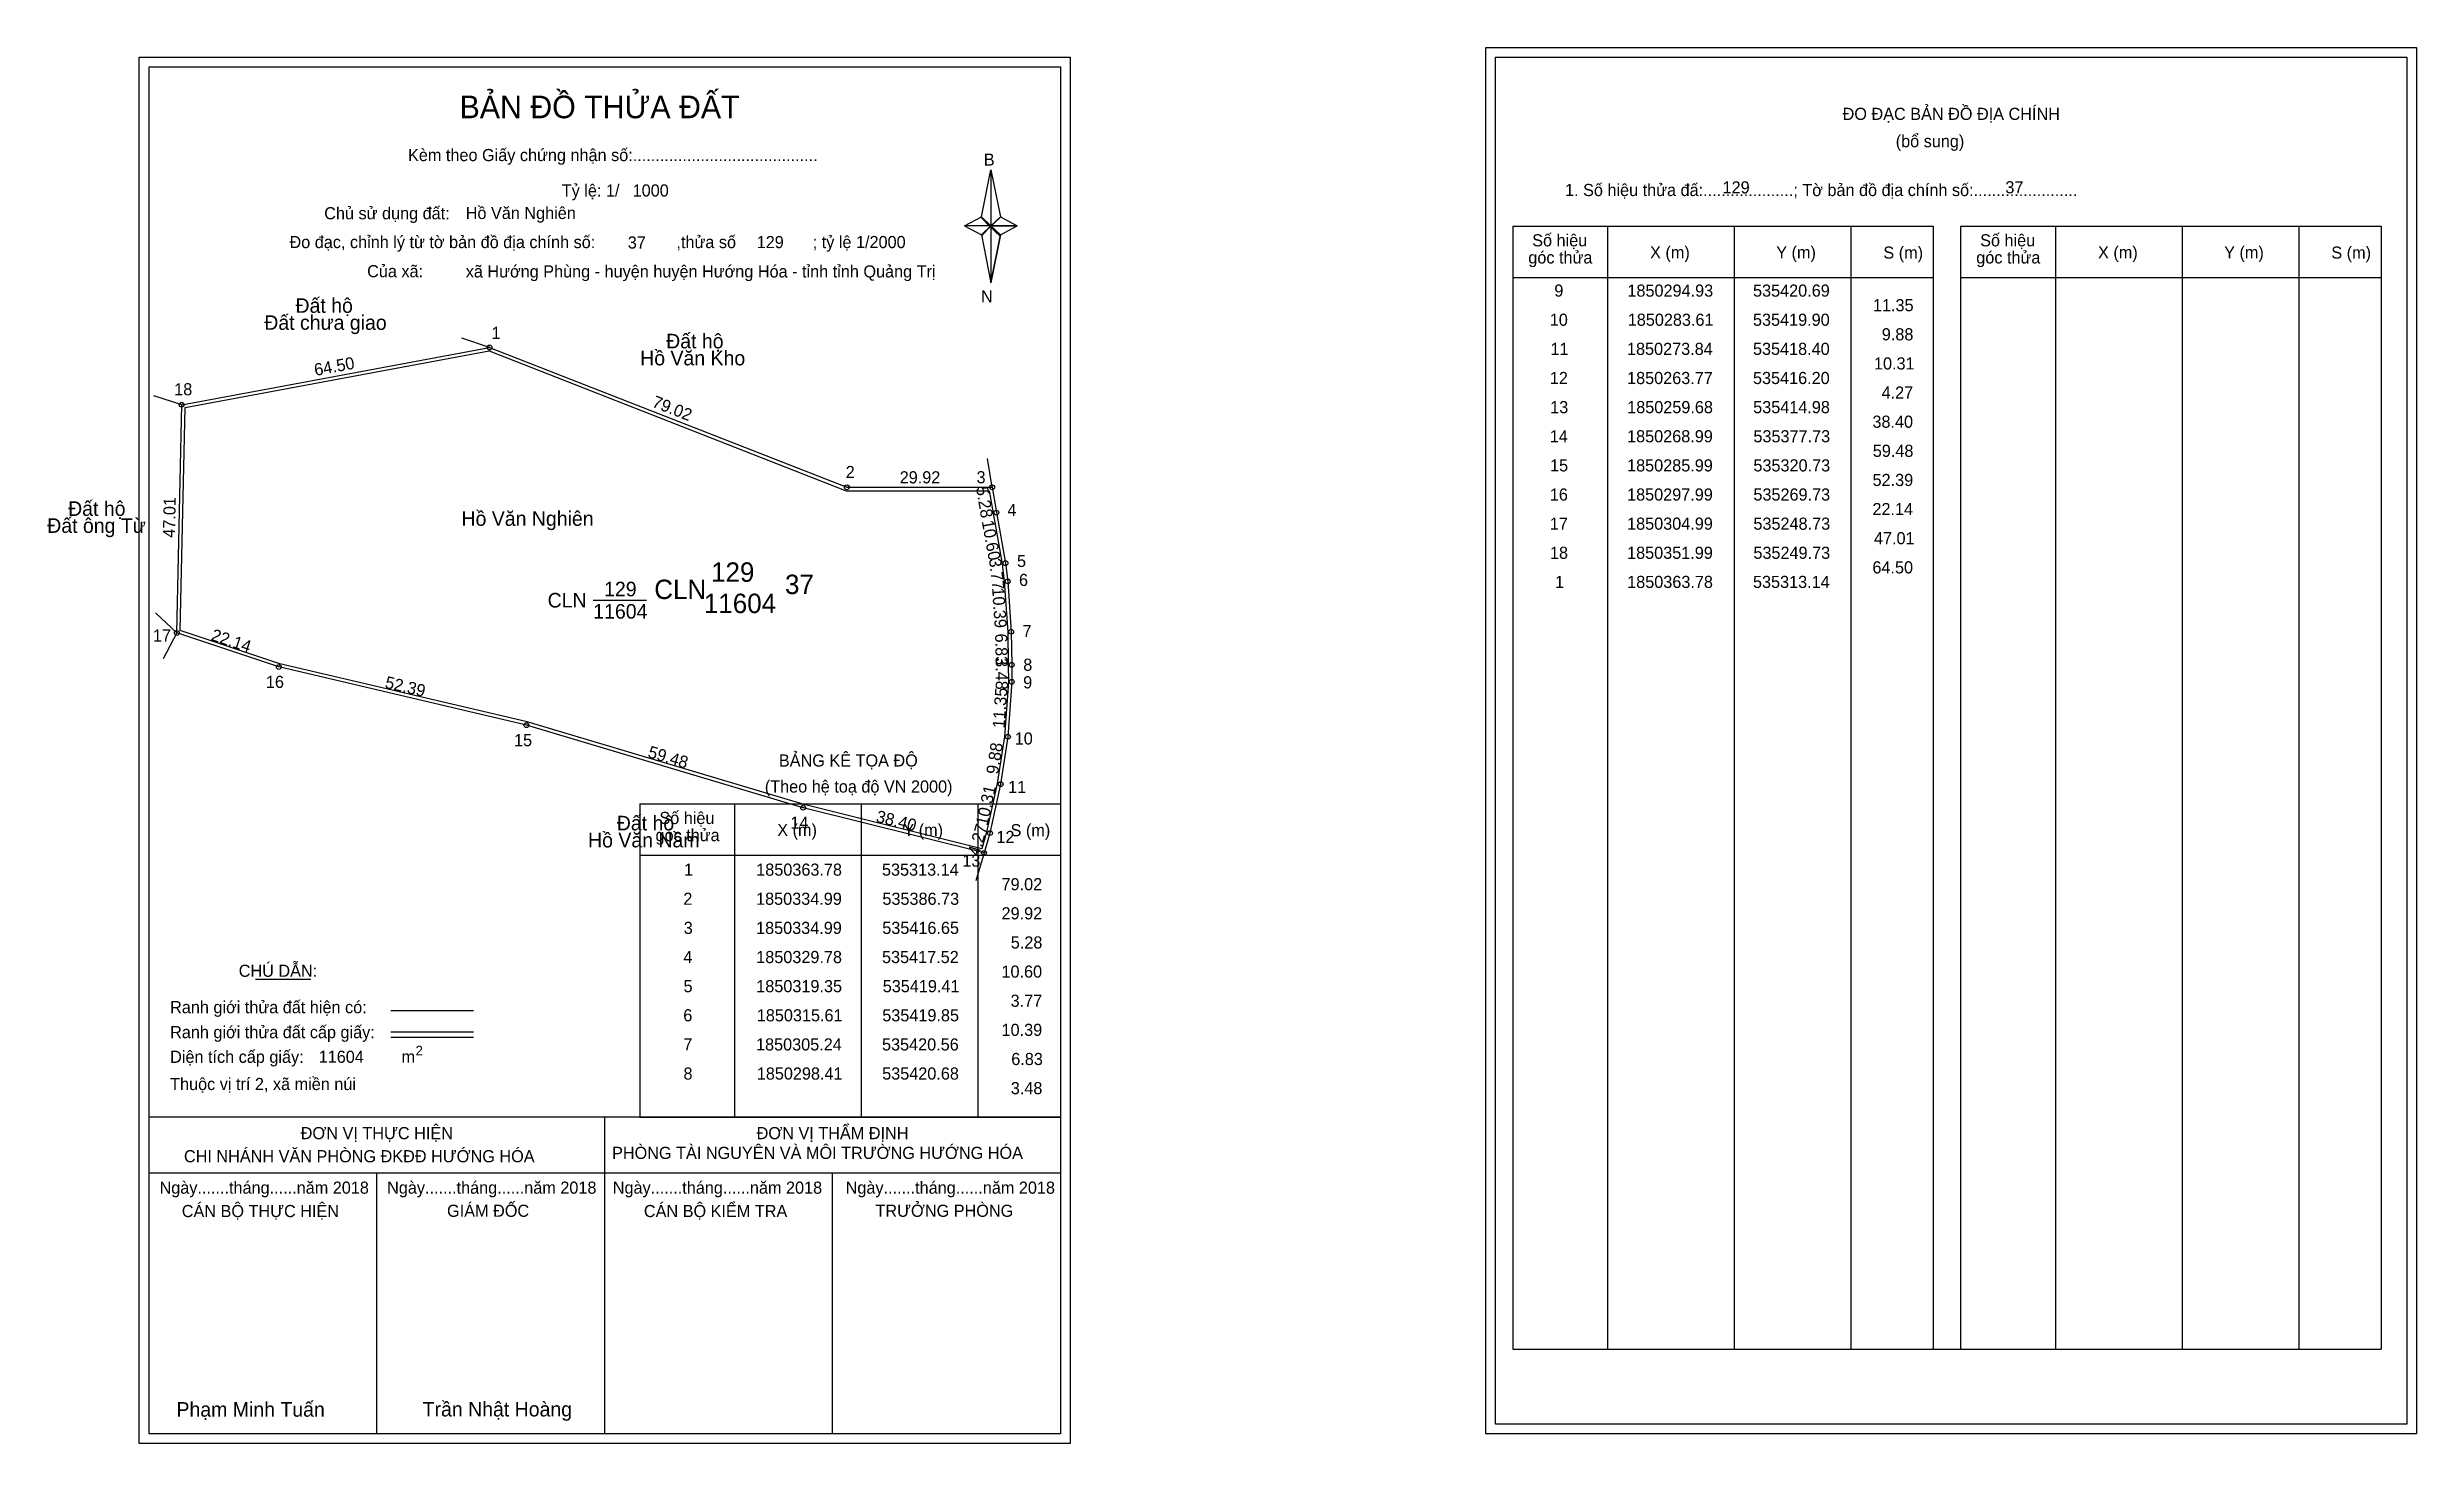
# Model space of a CAD drawing. Extents: x 535222 to 535710, y 1850138 to 1850426.
import ezdxf

# ---------------------------------------------------------------- set-up
doc = ezdxf.new("R2010")
doc.units = 0
for name, color, linetype in [('Level 1', 7, 'Continuous'), ('Level 10', 7, 'Continuous'), ('Level 11', 7, 'Continuous'), ('Level 13', 7, 'Continuous'), ('Level 2', 7, 'Continuous'), ('Level 27', 7, 'Continuous'), ('Level 3', 7, 'Continuous'), ('Level 36', 7, 'Continuous'), ('Level 4', 7, 'Continuous'), ('Level 49', 7, 'Continuous'), ('Level 5', 7, 'Continuous'), ('Level 53', 7, 'Continuous'), ('Level 55', 7, 'Continuous'), ('Level 6', 7, 'Continuous'), ('Level 63', 7, 'Continuous'), ('Level 7', 7, 'Continuous'), ('Level 9', 7, 'Continuous')]:
    doc.layers.add(name, color=color, linetype=linetype)

msp = doc.modelspace()

# ---------------------------------------------------------------- linework, layer by layer
at = {"layer": 'Level 1'}
for p, q in [((535520.33, 1850423.59), (535520.33, 1850423.59)), ((535243.01, 1850421.59), (535243.01, 1850421.59)), ((535414.43, 1850390.71), (535416.4, 1850400.35)), ((535416.4, 1850400.35), (535416.4, 1850388.83)), ((535416.4, 1850400.35), (535418.36, 1850390.71)), ((535410.98, 1850388.83), (535414.43, 1850390.71)), ((535414.43, 1850390.71), (535416.4, 1850388.83)), ((535416.25, 1850388.61), (535414.43, 1850390.49)), ((535416.4, 1850388.83), (535414.43, 1850386.99)), ((535416.25, 1850388.61), (535414.43, 1850386.77)), ((535414.43, 1850386.77), (535416.25, 1850388.61)), ((535418.22, 1850390.49), (535416.25, 1850388.61)), ((535416.25, 1850388.61), (535418.22, 1850390.49)), ((535418.22, 1850386.77), (535416.25, 1850388.61)), ((535418.36, 1850390.71), (535416.4, 1850388.83)), ((535416.4, 1850388.83), (535416.4, 1850377.13)), ((535416.4, 1850388.83), (535421.81, 1850388.83)), ((535416.4, 1850388.83), (535418.36, 1850386.99)), ((535418.36, 1850386.99), (535421.81, 1850388.83)), ((535523.86, 1850388.74), (535610.46, 1850388.74)), ((535543.45, 1850157.47), (535543.45, 1850388.74)), ((535569.52, 1850157.47), (535569.52, 1850388.74)), ((535593.5, 1850388.74), (535593.5, 1850157.47)), ((535610.46, 1850388.74), (535610.46, 1850157.47)), ((535616.12, 1850388.74), (535702.72, 1850388.74)), ((535635.71, 1850157.47), (535635.71, 1850388.74)), ((535661.78, 1850157.47), (535661.78, 1850388.74)), ((535685.75, 1850388.74), (535685.75, 1850157.47)), ((535702.72, 1850388.74), (535702.72, 1850157.47)), ((535414.43, 1850386.99), (535416.4, 1850377.13)), ((535418.36, 1850386.99), (535416.4, 1850377.13)), ((535523.86, 1850378.21), (535610.46, 1850378.21)), ((535616.12, 1850378.21), (535702.72, 1850378.21)), ((535344.1, 1850269.77), (535430.7, 1850269.77)), ((535363.69, 1850205.24), (535363.69, 1850269.77)), ((535389.76, 1850205.24), (535389.76, 1850269.77)), ((535413.73, 1850269.77), (535413.73, 1850205.24)), ((535344.1, 1850259.24), (535430.7, 1850259.24)), ((535264.92, 1850233.66), (535276.33, 1850233.66)), ((535292.79, 1850227.25), (535309.8, 1850227.25)), ((535292.79, 1850222.81), (535309.8, 1850222.81)), ((535292.79, 1850221.71), (535309.8, 1850221.71)), ((535349.83, 1850205.24), (535243, 1850205.24)), ((535430.7, 1850205.24), (535325.86, 1850205.24)), ((535336.85, 1850140.02), (535336.85, 1850205.24)), ((535344.1, 1850205.24), (535430.7, 1850205.24)), ((535430.7, 1850193.69), (535243, 1850193.69)), ((535289.93, 1850140.02), (535289.93, 1850193.69)), ((535383.78, 1850140.02), (535383.78, 1850193.69)), ((535523.86, 1850157.47), (535702.72, 1850157.47)), ((535430.7, 1850140.02), (535430.7, 1850140.02)), ((535708.03, 1850142.02), (535708.03, 1850142.02))]:
    msp.add_line(p, q, dxfattribs=at)
for points in [[(535414.43, 1850390.71), (535416.4, 1850400.35), (535416.4, 1850388.83)], [(535410.98, 1850388.83), (535414.43, 1850386.99), (535416.4, 1850388.83)], [(535416.4, 1850388.83), (535418.36, 1850390.71), (535421.81, 1850388.83)], [(535416.4, 1850388.83), (535416.4, 1850377.13), (535418.36, 1850386.99)]]:
    msp.add_lwpolyline(points, close=True, dxfattribs=at)
at = {"layer": 'Level 10'}
for points in [[(535249.73, 1850351.99), (535313.14, 1850363.78), (535386.73, 1850334.99), (535416.65, 1850334.99), (535417.52, 1850329.78), (535419.41, 1850319.35), (535419.85, 1850315.61), (535420.56, 1850305.24), (535420.68, 1850298.41), (535420.69, 1850294.93), (535419.9, 1850283.61), (535418.4, 1850273.84), (535416.2, 1850263.77), (535414.98, 1850259.68), (535377.73, 1850268.99), (535320.73, 1850285.99), (535269.73, 1850297.99), (535248.73, 1850304.99)], [(535250.42, 1850351.41), (535313.07, 1850363.06), (535386.6, 1850334.29), (535416.06, 1850334.29), (535416.83, 1850329.66), (535418.72, 1850319.25), (535419.15, 1850315.55), (535419.86, 1850305.21), (535419.98, 1850298.4), (535419.99, 1850294.95), (535419.2, 1850283.69), (535417.71, 1850273.97), (535415.52, 1850263.94), (535414.5, 1850260.52), (535377.91, 1850269.67), (535320.91, 1850286.67), (535269.92, 1850298.66), (535249.44, 1850305.49)]]:
    msp.add_lwpolyline(points, close=True, dxfattribs=at)
at = {"layer": 'Level 11'}
for centre in [(535313.14, 1850363.78), (535249.73, 1850351.99), (535249.73, 1850351.99), (535386.73, 1850334.99), (535416.65, 1850334.99), (535417.52, 1850329.78), (535419.41, 1850319.35), (535419.85, 1850315.61), (535248.73, 1850304.99), (535420.56, 1850305.24), (535269.73, 1850297.99), (535420.68, 1850298.41), (535420.69, 1850294.93), (535320.73, 1850285.99), (535419.9, 1850283.61), (535418.4, 1850273.84), (535377.73, 1850268.99), (535416.2, 1850263.77), (535414.98, 1850259.68)]:
    msp.add_circle(centre, 0.5, dxfattribs=at)
at = {"layer": 'Level 27'}
for p, q in [((535313.14, 1850363.78), (535307.45, 1850365.7)), ((535249.73, 1850351.99), (535244.02, 1850353.83)), ((535416.65, 1850334.99), (535415.67, 1850340.91)), ((535248.73, 1850304.99), (535244.37, 1850309.11)), ((535248.73, 1850304.99), (535245.93, 1850299.68)), ((535414.98, 1850259.68), (535413.26, 1850253.93))]:
    msp.add_line(p, q, dxfattribs=at)
at = {"layer": 'Level 3'}
for p, q in [((535523.86, 1850388.74), (535523.86, 1850157.47)), ((535616.12, 1850388.74), (535616.12, 1850157.47)), ((535344.1, 1850269.77), (535344.1, 1850205.24))]:
    msp.add_line(p, q, dxfattribs=at)
at = {"layer": 'Level 63'}
for points in [[(535241, 1850423.59), (535432.7, 1850423.59), (535432.7, 1850138.02), (535241, 1850138.02)], [(535518.33, 1850425.59), (535710.03, 1850425.59), (535710.03, 1850140.02), (535518.33, 1850140.02)], [(535520.33, 1850423.59), (535708.03, 1850423.59), (535708.03, 1850142.02), (535520.33, 1850142.02)], [(535243, 1850421.59), (535430.7, 1850421.59), (535430.7, 1850140.02), (535243, 1850140.02)]]:
    msp.add_lwpolyline(points, close=True, dxfattribs=at)
at = {"layer": 'Level 9'}
msp.add_line((535334.49, 1850311.73), (535345.43, 1850311.73), dxfattribs=at)

# ---------------------------------------------------------------- texts
at = {"layer": 'Level 1'}
for s, height, p in [('BẢN ĐỒ THỬA ĐẤT', 4.6657, (535306.97, 1850411)), ('ĐO ĐẠC BẢN ĐỒ ĐỊA CHÍNH', 2.5, (535591.81, 1850410.65)), ('(bổ sung)', 2.5, (535602.75, 1850405.03)), ('Kèm theo Giấy chứng nhận số:.........................................', 2.5, (535296.35, 1850402.17)), ('B', 2.5, (535414.94, 1850401.23)), ('1. Số hiệu thửa đấ:....................; Tờ bản đồ địa chính số:.......................', 2.5, (535534.64, 1850394.97)), ('Chủ sử dụng đất:', 2.5, (535279.09, 1850390.18)), ('Đo đạc, chỉnh lý từ tờ bản đồ địa chính số:                  ,thửa số                 ; tỷ lệ 1/2000', 2.5, (535271.94, 1850384.25)), ('góc thửa', 2.5, (535527.08, 1850381.08)), ('Số hiệu', 2.5, (535527.88, 1850384.61)), ('X (m)', 2.5, (535552.16, 1850382.13)), ('Y (m)', 2.5, (535578.14, 1850382.13)), ('S (m)', 2.5, (535600.21, 1850382.08)), ('góc thửa', 2.5, (535619.34, 1850381.08)), ('Số hiệu', 2.5, (535620.14, 1850384.61)), ('X (m)', 2.5, (535644.42, 1850382.13)), ('Y (m)', 2.5, (535670.39, 1850382.13)), ('S (m)', 2.5, (535692.47, 1850382.08)), ('Của xã:', 2.5, (535287.93, 1850378.25)), ('N', 2.5, (535414.34, 1850373.06)), ('BẢNG KÊ TỌA ĐỘ', 2.5, (535372.73, 1850277.47)), ('(Theo hệ toạ độ VN 2000)', 2.5, (535369.83, 1850272.11)), ('Số hiệu', 2.5, (535348.12, 1850265.63)), ('góc thửa', 2.5, (535347.32, 1850262.1)), ('X (m)', 2.5, (535372.4, 1850263.16)), ('Y (m)', 2.5, (535398.37, 1850263.16)), ('S (m)', 2.5, (535420.45, 1850263.11)), ('CHÚ DẪN:', 2.5, (535261.48, 1850234.16)), ('Ranh giới thửa đất hiện có:', 2.5, (535247.35, 1850226.66)), ('Ranh giới thửa đất cấp giấy:', 2.5, (535247.35, 1850221.52)), ('Diện tích cấp giấy:', 2.5, (535247.35, 1850216.44)), ('m', 2.5, (535295.01, 1850216.46)), ('2', 2, (535297.91, 1850217.97)), ('Thuộc vị trí 2, xã miền núi', 2.5, (535247.35, 1850210.84)), ('ĐƠN VỊ THỰC HIỆN', 2.5, (535274.24, 1850200.72)), ('ĐƠN VỊ THẨM ĐỊNH', 2.5, (535368.14, 1850200.72)), ('CHI NHÁNH VĂN PHÒNG ĐKĐĐ HƯỚNG HÓA', 2.5, (535250.2, 1850195.96)), ('PHÒNG TÀI NGUYÊN VÀ MÔI TRƯỜNG HƯỚNG HÓA', 2.5, (535338.37, 1850196.65)), ('Ngày.......tháng......năm 2018', 2.5, (535245.17, 1850189.49)), ('Ngày.......tháng......năm 2018', 2.5, (535292.04, 1850189.49)), ('Ngày.......tháng......năm 2018', 2.5, (535338.52, 1850189.49)), ('Ngày.......tháng......năm 2018', 2.5, (535386.48, 1850189.49)), ('CÁN BỘ THỰC HIỆN', 2.5, (535249.75, 1850184.67)), ('GIÁM ĐỐC', 2.5, (535304.39, 1850184.73)), ('CÁN BỘ KIỂM TRA', 2.5, (535344.93, 1850184.67)), ('TRƯỞNG PHÒNG', 2.5, (535392.62, 1850184.73)), ('Phạm Minh Tuấn', 3, (535248.66, 1850143.56)), ('Trần Nhật Hoàng', 3, (535299.36, 1850143.61))]:
    msp.add_text(s, height=height, dxfattribs=at).set_placement(p)
at = {"layer": 'Level 11'}
msp.add_text('Tỷ lệ: 1/', height=2.5, dxfattribs=at).set_placement((535328.01, 1850394.86))
at = {"layer": 'Level 13'}
for s, p in [('129', (535336.73, 1850312.53)), ('CLN', (535325.1, 1850310.23)), ('11604', (535334.5, 1850307.93))]:
    msp.add_text(s, height=3, dxfattribs=at).set_placement(p)
at = {"layer": 'Level 2'}
msp.add_text('Hồ Văn Nghiên', height=3, dxfattribs=at).set_placement((535307.36, 1850327.05))
at = {"layer": 'Level 3'}
msp.add_text('CLN ', height=4, dxfattribs=at).set_placement((535347.06, 1850311.97))
at = {"layer": 'Level 36'}
for s, p in [('Đất hộ', (535273.17, 1850370.92)), ('Đất chưa giao', (535266.74, 1850367.42)), ('Đất hộ', (535349.51, 1850363.6)), ('Hồ Văn Kho', (535344.16, 1850360.1)), ('Đất hộ', (535226.34, 1850329.1)), ('Đất ông Từ', (535222.04, 1850325.6)), ('Đất hộ', (535339.34, 1850264.32)), ('Hồ Văn Nầm', (535333.43, 1850260.82))]:
    msp.add_text(s, height=3, dxfattribs=at).set_placement(p)
at = {"layer": 'Level 4'}
msp.add_text('129', height=4, dxfattribs=at).set_placement((535358.76, 1850315.52))
at = {"layer": 'Level 49'}
for s, rotation, p in [('64.50', 10.5329, (535277.27, 1850357.92)), ('79.02', 338.6335, (535346.43, 1850351.62)), ('29.92', 360, (535397.61, 1850335.79)), ('5.28', 279.4802, (535413.32, 1850334.92)), ('47.01', 88.7811, (535248.35, 1850324.58)), ('10.60', 280.271, (535414.49, 1850328)), ('3.77', 276.7098, (535415.98, 1850320.22)), ('10.39', 273.9167, (535416.63, 1850314.27)), ('22.14', 341.5651, (535255.6, 1850303.54)), ('6.83', 271.0066, (535417.27, 1850304.84)), ('52.39', 346.7595, (535291.45, 1850293.7)), ('3.48', 270.1646, (535417.38, 1850299.79)), ('11.35', 86.0079, (535419.22, 1850285.3)), ('59.48', 343.393, (535345.58, 1850279.41)), ('9.88', 81.2715, (535417.88, 1850275.76)), ('10.31', 77.6762, (535415.68, 1850265.14)), ('38.40', 345.9674, (535392.58, 1850266.1)), ('4.27', 73.3908, (535413.92, 1850258.94))]:
    msp.add_text(s, height=2.5, rotation=rotation, dxfattribs=at).set_placement(p)
at = {"layer": 'Level 5'}
msp.add_text('11604', height=4, dxfattribs=at).set_placement((535357.28, 1850309.08))
at = {"layer": 'Level 53'}
for s, p in [('9', (535532.44, 1850374.25)), ('1850294.93', (535547.49, 1850374.25)), ('535420.69', (535573.36, 1850374.25)), ('11.35', (535598.06, 1850371.25)), ('10', (535531.5, 1850368.25)), ('1850283.61', (535547.56, 1850368.25)), ('535419.90', (535573.35, 1850368.25)), ('11', (535531.66, 1850362.25)), ('1850273.84', (535547.4, 1850362.25)), ('535418.40', (535573.35, 1850362.25)), ('9.88', (535599.88, 1850365.25)), ('10.31', (535598.27, 1850359.25)), ('12', (535531.51, 1850356.25)), ('1850263.77', (535547.42, 1850356.25)), ('535416.20', (535573.35, 1850356.25)), ('4.27', (535599.83, 1850353.25)), ('13', (535531.59, 1850350.25)), ('1850259.68', (535547.44, 1850350.25)), ('535414.98', (535573.39, 1850350.25)), ('38.40', (535597.95, 1850347.25)), ('14', (535531.5, 1850344.25)), ('1850268.99', (535547.42, 1850344.25)), ('535377.73', (535573.44, 1850344.25)), ('15', (535531.56, 1850338.25)), ('1850285.99', (535547.42, 1850338.25)), ('535320.73', (535573.44, 1850338.25)), ('59.48', (535598.03, 1850341.25)), ('16', (535531.51, 1850332.25)), ('1850297.99', (535547.42, 1850332.25)), ('535269.73', (535573.44, 1850332.25)), ('52.39', (535597.98, 1850335.25)), ('22.14', (535597.95, 1850329.25)), ('17', (535531.52, 1850326.25)), ('1850304.99', (535547.42, 1850326.25)), ('535248.73', (535573.44, 1850326.25)), ('47.01', (535598.27, 1850323.25)), ('18', (535531.54, 1850320.25)), ('1850351.99', (535547.42, 1850320.25)), ('535249.73', (535573.44, 1850320.25)), ('1', (535532.58, 1850314.25)), ('1850363.78', (535547.44, 1850314.25)), ('535313.14', (535573.35, 1850314.25)), ('64.50', (535597.95, 1850317.25)), ('1', (535353.2, 1850254.99)), ('1850363.78', (535368.06, 1850254.99)), ('535313.14', (535393.96, 1850254.99)), ('79.02', (535418.59, 1850251.99)), ('2', (535353.05, 1850248.99)), ('1850334.99', (535368.03, 1850248.99)), ('535386.73', (535394.05, 1850248.99)), ('29.92', (535418.59, 1850245.99)), ('3', (535353.13, 1850242.99)), ('1850334.99', (535368.03, 1850242.99)), ('535416.65', (535394.02, 1850242.99)), ('5.28', (535420.49, 1850239.99)), ('4', (535353.04, 1850236.99)), ('1850329.78', (535368.06, 1850236.99)), ('535417.52', (535393.97, 1850236.99)), ('5', (535353.09, 1850230.99)), ('1850319.35', (535368.07, 1850230.99)), ('535419.41', (535394.12, 1850230.99)), ('10.60', (535418.57, 1850233.99)), ('6', (535353.04, 1850224.99)), ('1850315.61', (535368.18, 1850224.99)), ('535419.85', (535394.02, 1850224.99)), ('3.77', (535420.45, 1850227.99)), ('10.39', (535418.59, 1850221.99)), ('7', (535353.05, 1850218.99)), ('1850305.24', (535368.02, 1850218.99)), ('535420.56', (535393.97, 1850218.99)), ('6.83', (535420.59, 1850215.99)), ('8', (535353.08, 1850212.99)), ('1850298.41', (535368.18, 1850212.99)), ('535420.68', (535394, 1850212.99)), ('3.48', (535420.49, 1850209.99))]:
    msp.add_text(s, height=2.5, dxfattribs=at).set_placement(p)
at = {"layer": 'Level 55'}
for s, height, p in [('1', 0.4, (535313.03, 1850363.78)), ('272', 0.11, (535313.02, 1850363.67)), ('0', 0.11, (535313.1, 1850363.67)), ('0', 0.11, (535313.1, 1850363.67)), ('18', 0.4, (535249.45, 1850351.99)), ('0', 0.11, (535249.69, 1850351.88)), ('0', 0.11, (535249.69, 1850351.88)), ('0', 0.11, (535249.69, 1850351.88)), ('0', 0.11, (535249.69, 1850351.88)), ('2', 0.4, (535386.59, 1850334.99)), ('272', 0.11, (535386.61, 1850334.88)), ('272', 0.11, (535416.53, 1850334.88)), ('3', 0.4, (535416.53, 1850334.99)), ('4', 0.4, (535417.38, 1850329.78)), ('5', 0.4, (535419.28, 1850319.35)), ('6', 0.4, (535419.71, 1850315.61)), ('7', 0.4, (535420.43, 1850305.24)), ('17', 0.4, (535248.45, 1850304.99)), ('273', 0.11, (535248.61, 1850304.88)), ('0', 0.11, (535248.69, 1850304.88)), ('0', 0.11, (535248.69, 1850304.88)), ('16', 0.4, (535269.45, 1850297.99)), ('273', 0.11, (535269.61, 1850297.88)), ('8', 0.4, (535420.55, 1850298.41)), ('9', 0.4, (535420.55, 1850294.93)), ('15', 0.4, (535320.45, 1850285.99)), ('273', 0.11, (535320.61, 1850285.88)), ('10', 0.4, (535419.62, 1850283.61)), ('11', 0.4, (535418.14, 1850273.84)), ('14', 0.4, (535377.44, 1850268.99)), ('273', 0.11, (535377.61, 1850268.88)), ('12', 0.4, (535415.92, 1850263.77)), ('13', 0.4, (535414.71, 1850259.68)), ('273', 0.11, (535414.86, 1850259.57))]:
    msp.add_text(s, height=height, dxfattribs=at).set_placement(p)
at = {"layer": 'Level 6'}
for s, p in [('1000', (535342.61, 1850394.88)), ('129', (535567.09, 1850395.51)), ('37', (535625.33, 1850395.53)), ('Hồ Văn Nghiên', (535308.23, 1850390.24)), ('37', (535341.61, 1850384.16)), ('129', (535368.16, 1850384.24)), ('xã Hướng Phùng - huyện huyện Hướng Hóa - tỉnh tỉnh Quảng Trị', (535308.24, 1850378.2)), ('11604', (535277.95, 1850216.45))]:
    msp.add_text(s, height=2.5, dxfattribs=at).set_placement(p)
at = {"layer": 'Level 7'}
msp.add_text('37', height=4, dxfattribs=at).set_placement((535373.99, 1850313))
at = {"layer": 'Level 9'}
for s, p in [('1', (535313.54, 1850365.54)), ('18', (535248.19, 1850353.93)), ('2', (535386.48, 1850336.88)), ('3', (535413.44, 1850335.81)), ('4', (535419.81, 1850329.08)), ('5', (535421.77, 1850318.57)), ('6', (535422.18, 1850314.66)), ('17', (535243.81, 1850303.22)), ('7', (535422.92, 1850304.13)), ('16', (535267.08, 1850293.66)), ('9', (535423.04, 1850293.57)), ('8', (535423.06, 1850297.19)), ('15', (535318.18, 1850281.65)), ('10', (535421.3, 1850282.01)), ('11', (535419.93, 1850272.01)), ('14', (535375.1, 1850264.65)), ('12', (535417.53, 1850261.72)), ('13', (535410.51, 1850256.85))]:
    msp.add_text(s, height=2.5, dxfattribs=at).set_placement(p)

doc.saveas('drawing.dxf')
